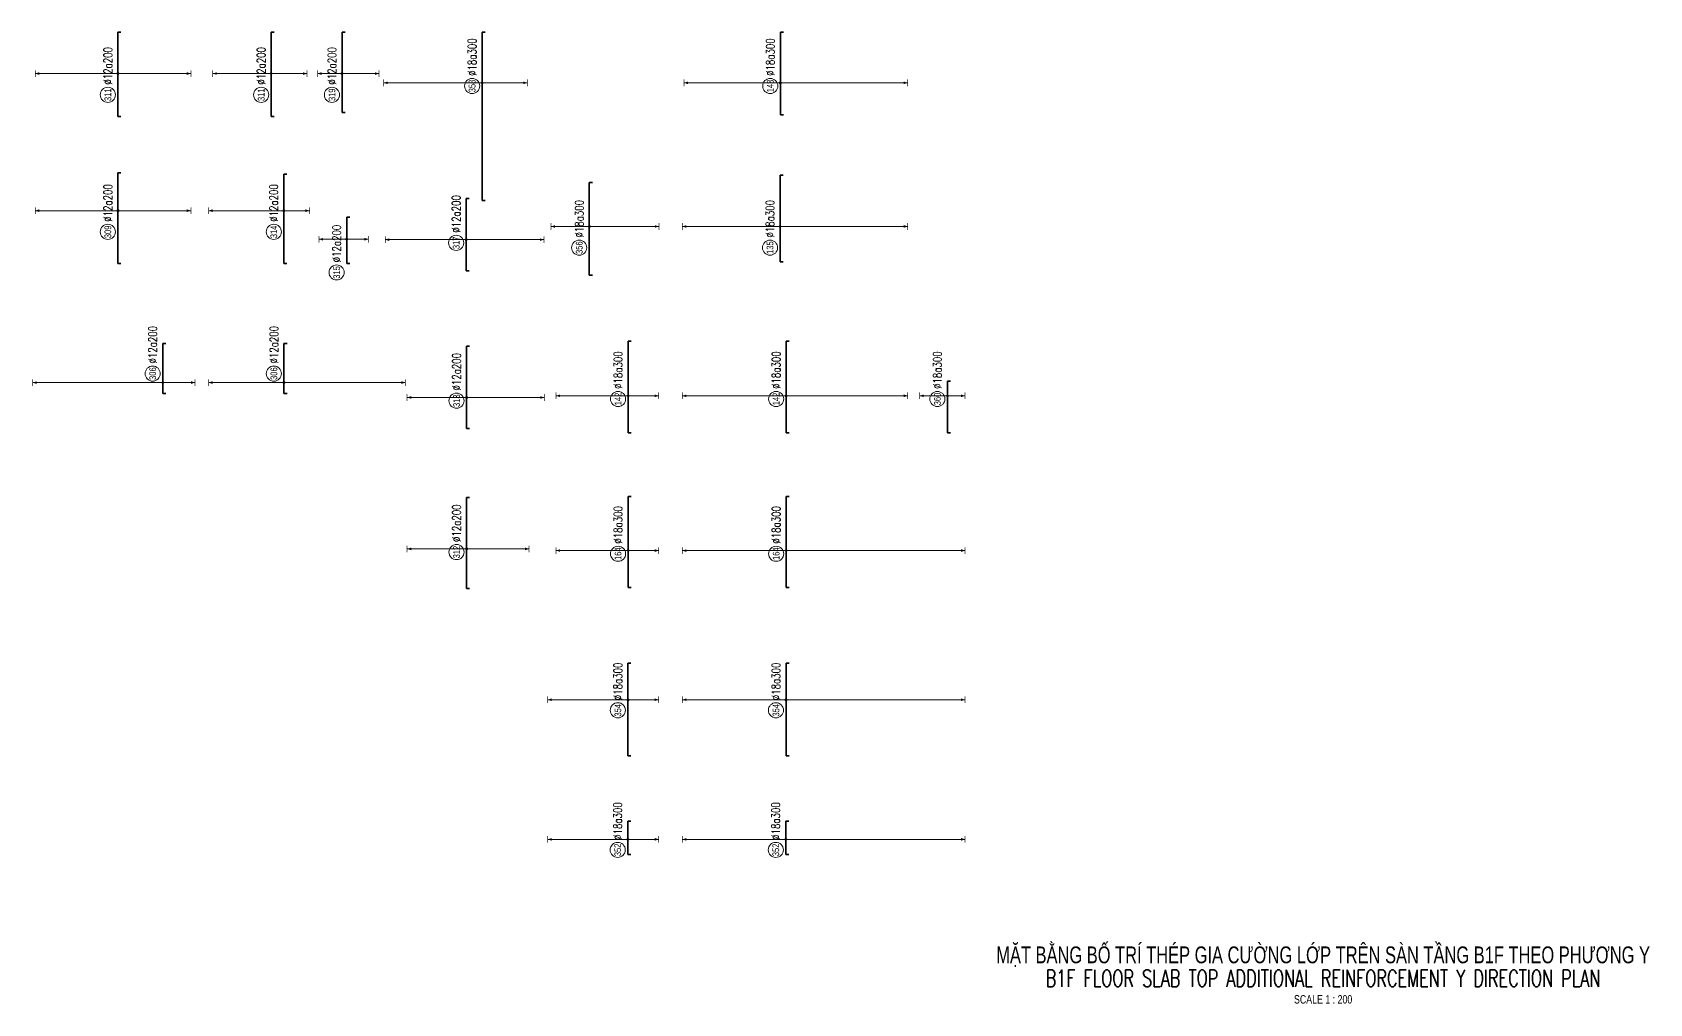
# Model space of a CAD drawing. Header units: millimetres. Extents: x -415354 to 592036, y -374841 to 139309.
# Drawn here: x 161480 to 257580, y -374841 to -317100 of the extents above; entities that cross this region are included whole.
import ezdxf
from ezdxf.enums import TextEntityAlignment as Align

# ---------------------------------------------------------------- set-up
doc = ezdxf.new("R2010")
doc.units = ezdxf.units.MM
doc.header["$MEASUREMENT"] = 0
for name, color, linetype, lineweight in [('NDC_S_ANNO', 7, 'Continuous', 20), ('NDC_S_DIM', 1, 'Continuous', 15), ('NDC_S_ENG TITLE', 3, 'Continuous', 20), ('NDC_S_REBAR', 4, 'Continuous', 35), ('NDC_S_TEXT SYMBOL', 7, 'Continuous', 20), ('NDC_S_VN TEXT', 7, 'Continuous', 20), ('NDC_S_VN TITLE', 6, 'Continuous', 35)]:
    doc.layers.add(name, color=color, linetype=linetype, lineweight=lineweight)
doc.styles.add('ARIAL', font='arial.ttf', dxfattribs={"width": 0.8})
doc.styles.add('NDC_ANNO', font='', dxfattribs={"width": 0.8})
doc.styles.add('NDC_EN TXT', font='romans.shx', dxfattribs={"width": 0.8})
doc.styles.add('NDC_VIE TXT', font='arial.ttf', dxfattribs={"width": 0.8})
doc.styles.get('NDC_ANNO').set_extended_font_data('Dotum')

# ---------------------------------------------------------------- blocks, each defined once
blk = doc.blocks.new('*U233')
h = blk.add_hatch(color=6)
edge = h.paths.add_edge_path()
edge.add_arc((2.44, 0), 0.3, 0, 360)
at = {"layer": 'NDC_S_DIM', "color": 8}
for q in [(2.44, 38.65), (2.44, -9.6)]:
    blk.add_line((2.44, 0), q, dxfattribs=at)
for points in [[(1.44, 38.65, 0.2, 0.2, 0), (3.44, 38.65, 0, 0, 0)], [(1.44, -9.6, 0.2, 0.2, 0), (3.44, -9.6, 0, 0, 0)]]:
    blk.add_lwpolyline(points, format="xyseb", dxfattribs=at)
at = {"layer": 'NDC_S_DIM'}
blk.add_circle((5.1, 3), 2.25, dxfattribs=at)
at = {"layer": 'NDC_S_DIM', "color": 6}
blk.add_circle((2.44, 0), 0.3, dxfattribs=at)
at = {"layer": 'NDC_S_DIM', "color": 8}
for points in [[(2.04, 37.45), (2.44, 38.65), (2.84, 37.45)], [(2.04, -8.4), (2.44, -9.6), (2.84, -8.4)]]:
    blk.add_solid(points, dxfattribs=at)
at = {"layer": 'NDC_S_REBAR'}
for p, q in [((0, 0), (-0.81, 0)), ((-0.81, 0), (-0.81, -0.9)), ((0, 0), (14.04, 0)), ((14.04, 0), (14.04, -0.9)), ((-0.81, -0.9), (-0.81, -0.9)), ((14.04, -0.9), (14.04, -0.9))]:
    blk.add_line(p, q, dxfattribs=at)
at = {"layer": 'NDC_S_VN TEXT', "style": 'ARIAL', "width": 0.8}
blk.add_attdef('KHT', text='', height=2, dxfattribs=at).set_placement((5.1, 3), align=Align.MIDDLE_CENTER)
at = {"layer": 'NDC_S_VN TEXT', "color": 3, "style": 'NDC_EN TXT', "width": 0.75}
blk.add_attdef('DKT', (8.1, 1.75), '', height=2.5, dxfattribs=at)
blk = doc.blocks.new('*U229')
h = blk.add_hatch(color=6)
edge = h.paths.add_edge_path()
edge.add_arc((-2.99, 0), 0.3, 0, 360)
at = {"layer": 'NDC_S_DIM', "color": 8}
for q in [(-2.99, 24.59), (-2.99, -21.66)]:
    blk.add_line((-2.99, 0), q, dxfattribs=at)
for points in [[(-3.99, 24.59, 0.2, 0.2, 0), (-1.99, 24.59, 0, 0, 0)], [(-3.99, -21.66, 0.2, 0.2, 0), (-1.99, -21.66, 0, 0, 0)]]:
    blk.add_lwpolyline(points, format="xyseb", dxfattribs=at)
at = {"layer": 'NDC_S_DIM'}
blk.add_circle((-9.29, 3), 2.25, dxfattribs=at)
at = {"layer": 'NDC_S_DIM', "color": 6}
blk.add_circle((-2.99, 0), 0.3, dxfattribs=at)
at = {"layer": 'NDC_S_DIM', "color": 8}
for points in [[(-3.39, 23.39), (-2.99, 24.59), (-2.59, 23.39)], [(-3.39, -20.46), (-2.99, -21.66), (-2.59, -20.46)]]:
    blk.add_solid(points, dxfattribs=at)
at = {"layer": 'NDC_S_REBAR'}
for p, q in [((0, 0), (-18.73, 0)), ((-18.73, 0), (-18.73, -0.9)), ((0, 0), (8.27, 0)), ((8.27, 0), (8.27, -0.9)), ((-18.73, -0.9), (-18.73, -0.9)), ((8.27, -0.9), (8.27, -0.9))]:
    blk.add_line(p, q, dxfattribs=at)
at = {"layer": 'NDC_S_VN TEXT', "style": 'ARIAL', "width": 0.8}
blk.add_attdef('KHT', text='', height=2, dxfattribs=at).set_placement((-9.29, 3), align=Align.MIDDLE_CENTER)
at = {"layer": 'NDC_S_VN TEXT', "color": 3, "style": 'NDC_EN TXT', "width": 0.75}
blk.add_attdef('DKT', (-6.29, 1.75), '', height=2.5, dxfattribs=at)
blk = doc.blocks.new('*U237')
h = blk.add_hatch(color=6)
edge = h.paths.add_edge_path()
edge.add_arc((2.44, 0), 0.3, 0, 360)
at = {"layer": 'NDC_S_DIM', "color": 8}
for q in [(2.44, 22.41), (2.44, -36.09)]:
    blk.add_line((2.44, 0), q, dxfattribs=at)
for points in [[(1.44, 22.41, 0.2, 0.2, 0), (3.44, 22.41, 0, 0, 0)], [(1.44, -36.09, 0.2, 0.2, 0), (3.44, -36.09, 0, 0, 0)]]:
    blk.add_lwpolyline(points, format="xyseb", dxfattribs=at)
at = {"layer": 'NDC_S_DIM'}
blk.add_circle((5.1, 3), 2.25, dxfattribs=at)
at = {"layer": 'NDC_S_DIM', "color": 6}
blk.add_circle((2.44, 0), 0.3, dxfattribs=at)
at = {"layer": 'NDC_S_DIM', "color": 8}
for points in [[(2.04, 21.21), (2.44, 22.41), (2.84, 21.21)], [(2.04, -34.89), (2.44, -36.09), (2.84, -34.89)]]:
    blk.add_solid(points, dxfattribs=at)
at = {"layer": 'NDC_S_REBAR'}
for p, q in [((0, 0), (-0.81, 0)), ((-0.81, 0), (-0.81, -0.9)), ((0, 0), (14.04, 0)), ((14.04, 0), (14.04, -0.9)), ((-0.81, -0.9), (-0.81, -0.9)), ((14.04, -0.9), (14.04, -0.9))]:
    blk.add_line(p, q, dxfattribs=at)
at = {"layer": 'NDC_S_VN TEXT', "style": 'ARIAL', "width": 0.8}
blk.add_attdef('KHT', text='', height=2, dxfattribs=at).set_placement((5.1, 3), align=Align.MIDDLE_CENTER)
at = {"layer": 'NDC_S_VN TEXT', "color": 3, "style": 'NDC_EN TXT', "width": 0.75}
blk.add_attdef('DKT', (8.1, 1.75), '', height=2.5, dxfattribs=at)
blk = doc.blocks.new('*U271')
h = blk.add_hatch(color=6)
edge = h.paths.add_edge_path()
edge.add_arc((-2.99, 0), 0.3, 0, 360)
at = {"layer": 'NDC_S_DIM', "color": 8}
for q in [(-2.99, 22.38), (-2.99, -7.62)]:
    blk.add_line((-2.99, 0), q, dxfattribs=at)
for points in [[(-3.99, 22.38, 0.2, 0.2, 0), (-1.99, 22.38, 0, 0, 0)], [(-3.99, -7.62, 0.2, 0.2, 0), (-1.99, -7.62, 0, 0, 0)]]:
    blk.add_lwpolyline(points, format="xyseb", dxfattribs=at)
at = {"layer": 'NDC_S_DIM'}
blk.add_circle((-9.29, 3), 2.25, dxfattribs=at)
at = {"layer": 'NDC_S_DIM', "color": 6}
blk.add_circle((-2.99, 0), 0.3, dxfattribs=at)
at = {"layer": 'NDC_S_DIM', "color": 8}
for points in [[(-3.39, 21.18), (-2.99, 22.38), (-2.59, 21.18)], [(-3.39, -6.42), (-2.99, -7.62), (-2.59, -6.42)]]:
    blk.add_solid(points, dxfattribs=at)
at = {"layer": 'NDC_S_REBAR'}
for p, q in [((0, 0), (-18.73, 0)), ((-18.73, 0), (-18.73, -0.9)), ((0, 0), (7.87, 0)), ((7.87, 0), (7.87, -0.9)), ((-18.73, -0.9), (-18.73, -0.9)), ((7.87, -0.9), (7.87, -0.9))]:
    blk.add_line(p, q, dxfattribs=at)
at = {"layer": 'NDC_S_VN TEXT', "style": 'ARIAL', "width": 0.8}
blk.add_attdef('KHT', text='', height=2, dxfattribs=at).set_placement((-9.29, 3), align=Align.MIDDLE_CENTER)
at = {"layer": 'NDC_S_VN TEXT', "color": 3, "style": 'NDC_EN TXT', "width": 0.75}
blk.add_attdef('DKT', (-6.29, 1.75), '', height=2.5, dxfattribs=at)
blk = doc.blocks.new('*U269')
h = blk.add_hatch(color=6)
edge = h.paths.add_edge_path()
edge.add_arc((-2.99, 0), 0.3, 0, 360)
at = {"layer": 'NDC_S_DIM', "color": 8}
for q in [(-2.99, 29.31), (-2.99, -13.44)]:
    blk.add_line((-2.99, 0), q, dxfattribs=at)
for points in [[(-3.99, 29.31, 0.2, 0.2, 0), (-1.99, 29.31, 0, 0, 0)], [(-3.99, -13.44, 0.2, 0.2, 0), (-1.99, -13.44, 0, 0, 0)]]:
    blk.add_lwpolyline(points, format="xyseb", dxfattribs=at)
at = {"layer": 'NDC_S_DIM'}
blk.add_circle((-3.93, 3), 2.25, dxfattribs=at)
at = {"layer": 'NDC_S_DIM', "color": 6}
blk.add_circle((-2.99, 0), 0.3, dxfattribs=at)
at = {"layer": 'NDC_S_DIM', "color": 8}
for points in [[(-3.39, 28.11), (-2.99, 29.31), (-2.59, 28.11)], [(-3.39, -12.24), (-2.99, -13.44), (-2.59, -12.24)]]:
    blk.add_solid(points, dxfattribs=at)
at = {"layer": 'NDC_S_REBAR'}
for p, q in [((0, 0), (-37.94, 0)), ((-37.94, 0), (-37.94, -0.9)), ((0, 0), (12.02, 0)), ((12.02, 0), (12.02, -0.9)), ((-37.94, -0.9), (-37.94, -0.9)), ((12.02, -0.9), (12.02, -0.9))]:
    blk.add_line(p, q, dxfattribs=at)
at = {"layer": 'NDC_S_VN TEXT', "style": 'ARIAL', "width": 0.8}
blk.add_attdef('KHT', text='', height=2, dxfattribs=at).set_placement((-3.93, 3), align=Align.MIDDLE_CENTER)
at = {"layer": 'NDC_S_VN TEXT', "color": 3, "style": 'NDC_EN TXT', "width": 0.75}
blk.add_attdef('DKT', (-0.93, 1.75), '', height=2.5, dxfattribs=at)
blk = doc.blocks.new('*U273')
h = blk.add_hatch(color=6)
edge = h.paths.add_edge_path()
edge.add_arc((-2.99, 0), 0.3, 0, 360)
at = {"layer": 'NDC_S_DIM', "color": 8}
for q in [(-2.99, 11.38), (-2.99, -20.67)]:
    blk.add_line((-2.99, 0), q, dxfattribs=at)
for points in [[(-3.99, 11.38, 0.2, 0.2, 0), (-1.99, 11.38, 0, 0, 0)], [(-3.99, -20.67, 0.2, 0.2, 0), (-1.99, -20.67, 0, 0, 0)]]:
    blk.add_lwpolyline(points, format="xyseb", dxfattribs=at)
at = {"layer": 'NDC_S_DIM'}
blk.add_circle((-9.29, 3), 2.25, dxfattribs=at)
at = {"layer": 'NDC_S_DIM', "color": 6}
blk.add_circle((-2.99, 0), 0.3, dxfattribs=at)
at = {"layer": 'NDC_S_DIM', "color": 8}
for points in [[(-3.39, 10.18), (-2.99, 11.38), (-2.59, 10.18)], [(-3.39, -19.47), (-2.99, -20.67), (-2.59, -19.47)]]:
    blk.add_solid(points, dxfattribs=at)
at = {"layer": 'NDC_S_REBAR'}
for p, q in [((0, 0), (-17.43, 0)), ((-17.43, 0), (-17.43, -0.9)), ((0, 0), (10.09, 0)), ((10.09, 0), (10.09, -0.9)), ((-17.43, -0.9), (-17.43, -0.9)), ((10.09, -0.9), (10.09, -0.9))]:
    blk.add_line(p, q, dxfattribs=at)
at = {"layer": 'NDC_S_VN TEXT', "style": 'ARIAL', "width": 0.8}
blk.add_attdef('KHT', text='', height=2, dxfattribs=at).set_placement((-9.29, 3), align=Align.MIDDLE_CENTER)
at = {"layer": 'NDC_S_VN TEXT', "color": 3, "style": 'NDC_EN TXT', "width": 0.75}
blk.add_attdef('DKT', (-6.29, 1.75), '', height=2.5, dxfattribs=at)
blk = doc.blocks.new('*U276')
h = blk.add_hatch(color=6)
edge = h.paths.add_edge_path()
edge.add_arc((-2.99, 0), 0.3, 0, 360)
at = {"layer": 'NDC_S_DIM', "color": 8}
for q in [(-2.99, 30.88), (-2.99, -53.12)]:
    blk.add_line((-2.99, 0), q, dxfattribs=at)
for points in [[(-3.99, 30.88, 0.2, 0.2, 0), (-1.99, 30.88, 0, 0, 0)], [(-3.99, -53.12, 0.2, 0.2, 0), (-1.99, -53.12, 0, 0, 0)]]:
    blk.add_lwpolyline(points, format="xyseb", dxfattribs=at)
at = {"layer": 'NDC_S_DIM'}
blk.add_circle((-3.94, 3), 2.25, dxfattribs=at)
at = {"layer": 'NDC_S_DIM', "color": 6}
blk.add_circle((-2.99, 0), 0.3, dxfattribs=at)
at = {"layer": 'NDC_S_DIM', "color": 8}
for points in [[(-3.39, 29.68), (-2.99, 30.88), (-2.59, 29.68)], [(-3.39, -51.92), (-2.99, -53.12), (-2.59, -51.92)]]:
    blk.add_solid(points, dxfattribs=at)
at = {"layer": 'NDC_S_REBAR'}
for p, q in [((0, 0), (-13.96, 0)), ((-13.96, 0), (-13.96, -0.9)), ((0, 0), (13.04, 0)), ((13.04, 0), (13.04, -0.9)), ((-13.96, -0.9), (-13.96, -0.9)), ((13.04, -0.9), (13.04, -0.9))]:
    blk.add_line(p, q, dxfattribs=at)
at = {"layer": 'NDC_S_VN TEXT', "style": 'ARIAL', "width": 0.8}
blk.add_attdef('KHT', text='', height=2, dxfattribs=at).set_placement((-3.94, 3), align=Align.MIDDLE_CENTER)
at = {"layer": 'NDC_S_VN TEXT', "color": 3, "style": 'NDC_EN TXT', "width": 0.75}
blk.add_attdef('DKT', (-0.94, 1.75), '', height=2.5, dxfattribs=at)
blk = doc.blocks.new('*U277')
h = blk.add_hatch(color=6)
edge = h.paths.add_edge_path()
edge.add_arc((-2.99, 0), 0.3, 0, 360)
at = {"layer": 'NDC_S_DIM', "color": 8}
for q in [(-2.99, 17.68), (-2.99, -18.57)]:
    blk.add_line((-2.99, 0), q, dxfattribs=at)
for points in [[(-3.99, 17.68, 0.2, 0.2, 0), (-1.99, 17.68, 0, 0, 0)], [(-3.99, -18.57, 0.2, 0.2, 0), (-1.99, -18.57, 0, 0, 0)]]:
    blk.add_lwpolyline(points, format="xyseb", dxfattribs=at)
at = {"layer": 'NDC_S_DIM'}
blk.add_circle((-3.94, 3), 2.25, dxfattribs=at)
at = {"layer": 'NDC_S_DIM', "color": 6}
blk.add_circle((-2.99, 0), 0.3, dxfattribs=at)
at = {"layer": 'NDC_S_DIM', "color": 8}
for points in [[(-3.39, 16.48), (-2.99, 17.68), (-2.59, 16.48)], [(-3.39, -17.37), (-2.99, -18.57), (-2.59, -17.37)]]:
    blk.add_solid(points, dxfattribs=at)
at = {"layer": 'NDC_S_REBAR'}
for p, q in [((0, 0), (-14.81, 0)), ((-14.81, 0), (-14.81, -0.9)), ((0, 0), (12.29, 0)), ((12.29, 0), (12.29, -0.9)), ((-14.81, -0.9), (-14.81, -0.9)), ((12.29, -0.9), (12.29, -0.9))]:
    blk.add_line(p, q, dxfattribs=at)
at = {"layer": 'NDC_S_VN TEXT', "style": 'ARIAL', "width": 0.8}
blk.add_attdef('KHT', text='', height=2, dxfattribs=at).set_placement((-3.94, 3), align=Align.MIDDLE_CENTER)
at = {"layer": 'NDC_S_VN TEXT', "color": 3, "style": 'NDC_EN TXT', "width": 0.75}
blk.add_attdef('DKT', (-0.94, 1.75), '', height=2.5, dxfattribs=at)
blk = doc.blocks.new('*U278')
h = blk.add_hatch(color=6)
edge = h.paths.add_edge_path()
edge.add_arc((-2.99, 0), 0.3, 0, 360)
at = {"layer": 'NDC_S_DIM', "color": 8}
for q in [(-2.99, 30.82), (-2.99, -53.18)]:
    blk.add_line((-2.99, 0), q, dxfattribs=at)
for points in [[(-3.99, 30.82, 0.2, 0.2, 0), (-1.99, 30.82, 0, 0, 0)], [(-3.99, -53.18, 0.2, 0.2, 0), (-1.99, -53.18, 0, 0, 0)]]:
    blk.add_lwpolyline(points, format="xyseb", dxfattribs=at)
at = {"layer": 'NDC_S_DIM'}
blk.add_circle((-6.13, 3), 2.25, dxfattribs=at)
at = {"layer": 'NDC_S_DIM', "color": 6}
blk.add_circle((-2.99, 0), 0.3, dxfattribs=at)
at = {"layer": 'NDC_S_DIM', "color": 8}
for points in [[(-3.39, 29.62), (-2.99, 30.82), (-2.59, 29.62)], [(-3.39, -51.98), (-2.99, -53.18), (-2.59, -51.98)]]:
    blk.add_solid(points, dxfattribs=at)
at = {"layer": 'NDC_S_REBAR'}
for p, q in [((0, 0), (-19.63, 0)), ((-19.63, 0), (-19.63, -0.9)), ((0, 0), (7.87, 0)), ((7.87, 0), (7.87, -0.9)), ((-19.63, -0.9), (-19.63, -0.9)), ((7.87, -0.9), (7.87, -0.9))]:
    blk.add_line(p, q, dxfattribs=at)
at = {"layer": 'NDC_S_VN TEXT', "style": 'ARIAL', "width": 0.8}
blk.add_attdef('KHT', text='', height=2, dxfattribs=at).set_placement((-6.13, 3), align=Align.MIDDLE_CENTER)
at = {"layer": 'NDC_S_VN TEXT', "color": 3, "style": 'NDC_EN TXT', "width": 0.75}
blk.add_attdef('DKT', (-3.13, 1.75), '', height=2.5, dxfattribs=at)
blk = doc.blocks.new('*U279')
h = blk.add_hatch(color=6)
edge = h.paths.add_edge_path()
edge.add_arc((-2.99, 0), 0.3, 0, 360)
at = {"layer": 'NDC_S_DIM', "color": 8}
for q in [(-2.99, 30.77), (-2.99, -53.23)]:
    blk.add_line((-2.99, 0), q, dxfattribs=at)
for points in [[(-3.99, 30.77, 0.2, 0.2, 0), (-1.99, 30.77, 0, 0, 0)], [(-3.99, -53.23, 0.2, 0.2, 0), (-1.99, -53.23, 0, 0, 0)]]:
    blk.add_lwpolyline(points, format="xyseb", dxfattribs=at)
at = {"layer": 'NDC_S_DIM'}
blk.add_circle((-6.13, 3), 2.25, dxfattribs=at)
at = {"layer": 'NDC_S_DIM', "color": 6}
blk.add_circle((-2.99, 0), 0.3, dxfattribs=at)
at = {"layer": 'NDC_S_DIM', "color": 8}
for points in [[(-3.39, 29.57), (-2.99, 30.77), (-2.59, 29.57)], [(-3.39, -52.03), (-2.99, -53.23), (-2.59, -52.03)]]:
    blk.add_solid(points, dxfattribs=at)
at = {"layer": 'NDC_S_REBAR'}
for p, q in [((0, 0), (-7.48, 0)), ((-7.48, 0), (-7.48, -0.9)), ((0, 0), (2.37, 0)), ((2.37, 0), (2.37, -0.9)), ((-7.48, -0.9), (-7.48, -0.9)), ((2.37, -0.9), (2.37, -0.9))]:
    blk.add_line(p, q, dxfattribs=at)
at = {"layer": 'NDC_S_VN TEXT', "style": 'ARIAL', "width": 0.8}
blk.add_attdef('KHT', text='', height=2, dxfattribs=at).set_placement((-6.13, 3), align=Align.MIDDLE_CENTER)
at = {"layer": 'NDC_S_VN TEXT', "color": 3, "style": 'NDC_EN TXT', "width": 0.75}
blk.add_attdef('DKT', (-3.13, 1.75), '', height=2.5, dxfattribs=at)
blk = doc.blocks.new('Drawing name_symbol')
at = {"layer": 'NDC_S_ENG TITLE', "style": 'NDC_EN TXT', "width": 0.8}
blk.add_attdef('SECTDET1', text='', height=5, dxfattribs=at).set_placement((0, 1.01), align=Align.CENTER)
at = {"layer": 'NDC_S_TEXT SYMBOL', "lineweight": 25, "style": 'NDC_ANNO', "width": 0.8}
blk.add_attdef('SSCALE', text='', height=2.5, dxfattribs=at).set_placement((0, -4), align=Align.CENTER)
at = {"layer": 'NDC_S_VN TITLE', "style": 'NDC_VIE TXT', "width": 0.8}
blk.add_attdef('SECTDET2', text='', height=5, dxfattribs=at).set_placement((0, 7.97), align=Align.CENTER)
blk = doc.blocks.new('*U649')
h = blk.add_hatch(color=6)
edge = h.paths.add_edge_path()
edge.add_arc((-2.99, 0), 0.3, 0, 360)
at = {"layer": 'NDC_S_DIM', "color": 8}
for q in [(-2.99, 28.63), (-2.99, -37.87)]:
    blk.add_line((-2.99, 0), q, dxfattribs=at)
for points in [[(-3.99, 28.63, 0.2, 0.2, 0), (-1.99, 28.63, 0, 0, 0)], [(-3.99, -37.87, 0.2, 0.2, 0), (-1.99, -37.87, 0, 0, 0)]]:
    blk.add_lwpolyline(points, format="xyseb", dxfattribs=at)
at = {"layer": 'NDC_S_DIM'}
blk.add_circle((-3.93, 3), 2.25, dxfattribs=at)
at = {"layer": 'NDC_S_DIM', "color": 6}
blk.add_circle((-2.99, 0), 0.3, dxfattribs=at)
at = {"layer": 'NDC_S_DIM', "color": 8}
for points in [[(-3.39, 27.43), (-2.99, 28.63), (-2.59, 27.43)], [(-3.39, -36.67), (-2.99, -37.87), (-2.59, -36.67)]]:
    blk.add_solid(points, dxfattribs=at)
at = {"layer": 'NDC_S_REBAR'}
for p, q in [((0, 0), (-12.48, 0)), ((-12.48, 0), (-12.48, -0.9)), ((0, 0), (12.02, 0)), ((12.02, 0), (12.02, -0.9)), ((-12.48, -0.9), (-12.48, -0.9)), ((12.02, -0.9), (12.02, -0.9))]:
    blk.add_line(p, q, dxfattribs=at)
at = {"layer": 'NDC_S_VN TEXT', "style": 'ARIAL', "width": 0.8}
blk.add_attdef('KHT', text='', height=2, dxfattribs=at).set_placement((-3.93, 3), align=Align.MIDDLE_CENTER)
at = {"layer": 'NDC_S_VN TEXT', "color": 3, "style": 'NDC_EN TXT', "width": 0.75}
blk.add_attdef('DKT', (-0.93, 1.75), '', height=2.5, dxfattribs=at)
blk = doc.blocks.new('*U650')
h = blk.add_hatch(color=6)
edge = h.paths.add_edge_path()
edge.add_arc((-2.99, 0), 0.3, 0, 360)
at = {"layer": 'NDC_S_DIM', "color": 8}
for q in [(-2.99, 29.07), (-2.99, -37.93)]:
    blk.add_line((-2.99, 0), q, dxfattribs=at)
for points in [[(-3.99, 29.07, 0.2, 0.2, 0), (-1.99, 29.07, 0, 0, 0)], [(-3.99, -37.93, 0.2, 0.2, 0), (-1.99, -37.93, 0, 0, 0)]]:
    blk.add_lwpolyline(points, format="xyseb", dxfattribs=at)
at = {"layer": 'NDC_S_DIM'}
blk.add_circle((-9.29, 3), 2.25, dxfattribs=at)
at = {"layer": 'NDC_S_DIM', "color": 6}
blk.add_circle((-2.99, 0), 0.3, dxfattribs=at)
at = {"layer": 'NDC_S_DIM', "color": 8}
for points in [[(-3.39, 27.87), (-2.99, 29.07), (-2.59, 27.87)], [(-3.39, -36.73), (-2.99, -37.93), (-2.59, -36.73)]]:
    blk.add_solid(points, dxfattribs=at)
at = {"layer": 'NDC_S_REBAR'}
for p, q in [((0, 0), (-13.54, 0)), ((-13.54, 0), (-13.54, -0.9)), ((0, 0), (12.21, 0)), ((12.21, 0), (12.21, -0.9)), ((-13.54, -0.9), (-13.54, -0.9)), ((12.21, -0.9), (12.21, -0.9))]:
    blk.add_line(p, q, dxfattribs=at)
at = {"layer": 'NDC_S_VN TEXT', "style": 'ARIAL', "width": 0.8}
blk.add_attdef('KHT', text='', height=2, dxfattribs=at).set_placement((-9.29, 3), align=Align.MIDDLE_CENTER)
at = {"layer": 'NDC_S_VN TEXT', "color": 3, "style": 'NDC_EN TXT', "width": 0.75}
blk.add_attdef('DKT', (-6.29, 1.75), '', height=2.5, dxfattribs=at)
blk = doc.blocks.new('*U802')
h = blk.add_hatch(color=6)
edge = h.paths.add_edge_path()
edge.add_arc((-2.99, 0), 0.3, 0, 360)
at = {"layer": 'NDC_S_DIM', "color": 8}
for q in [(-2.99, 21.42), (-2.99, -9.08)]:
    blk.add_line((-2.99, 0), q, dxfattribs=at)
for points in [[(-3.99, 21.42, 0.2, 0.2, 0), (-1.99, 21.42, 0, 0, 0)], [(-3.99, -9.08, 0.2, 0.2, 0), (-1.99, -9.08, 0, 0, 0)]]:
    blk.add_lwpolyline(points, format="xyseb", dxfattribs=at)
at = {"layer": 'NDC_S_DIM'}
blk.add_circle((-3.94, 3), 2.25, dxfattribs=at)
at = {"layer": 'NDC_S_DIM', "color": 6}
blk.add_circle((-2.99, 0), 0.3, dxfattribs=at)
at = {"layer": 'NDC_S_DIM', "color": 8}
for points in [[(-3.39, 20.22), (-2.99, 21.42), (-2.59, 20.22)], [(-3.39, -7.88), (-2.99, -9.08), (-2.59, -7.88)]]:
    blk.add_solid(points, dxfattribs=at)
at = {"layer": 'NDC_S_REBAR'}
for p, q in [((0, 0), (-13.96, 0)), ((-13.96, 0), (-13.96, -0.9)), ((0, 0), (13.04, 0)), ((13.04, 0), (13.04, -0.9)), ((-13.96, -0.9), (-13.96, -0.9)), ((13.04, -0.9), (13.04, -0.9))]:
    blk.add_line(p, q, dxfattribs=at)
at = {"layer": 'NDC_S_VN TEXT', "style": 'ARIAL', "width": 0.8}
blk.add_attdef('KHT', text='', height=2, dxfattribs=at).set_placement((-3.94, 3), align=Align.MIDDLE_CENTER)
at = {"layer": 'NDC_S_VN TEXT', "color": 3, "style": 'NDC_EN TXT', "width": 0.75}
blk.add_attdef('DKT', (-0.94, 1.75), '', height=2.5, dxfattribs=at)
blk = doc.blocks.new('*U801')
h = blk.add_hatch(color=6)
edge = h.paths.add_edge_path()
edge.add_arc((-2.99, 0), 0.3, 0, 360)
at = {"layer": 'NDC_S_DIM', "color": 8}
for q in [(-2.99, 23.86), (-2.99, -9.14)]:
    blk.add_line((-2.99, 0), q, dxfattribs=at)
for points in [[(-3.99, 23.86, 0.2, 0.2, 0), (-1.99, 23.86, 0, 0, 0)], [(-3.99, -9.14, 0.2, 0.2, 0), (-1.99, -9.14, 0, 0, 0)]]:
    blk.add_lwpolyline(points, format="xyseb", dxfattribs=at)
at = {"layer": 'NDC_S_DIM'}
blk.add_circle((-6.13, 3), 2.25, dxfattribs=at)
at = {"layer": 'NDC_S_DIM', "color": 6}
blk.add_circle((-2.99, 0), 0.3, dxfattribs=at)
at = {"layer": 'NDC_S_DIM', "color": 8}
for points in [[(-3.39, 22.66), (-2.99, 23.86), (-2.59, 22.66)], [(-3.39, -7.94), (-2.99, -9.14), (-2.59, -7.94)]]:
    blk.add_solid(points, dxfattribs=at)
at = {"layer": 'NDC_S_REBAR'}
for p, q in [((0, 0), (-19.63, 0)), ((-19.63, 0), (-19.63, -0.9)), ((0, 0), (7.87, 0)), ((7.87, 0), (7.87, -0.9)), ((-19.63, -0.9), (-19.63, -0.9)), ((7.87, -0.9), (7.87, -0.9))]:
    blk.add_line(p, q, dxfattribs=at)
at = {"layer": 'NDC_S_VN TEXT', "style": 'ARIAL', "width": 0.8}
blk.add_attdef('KHT', text='', height=2, dxfattribs=at).set_placement((-6.13, 3), align=Align.MIDDLE_CENTER)
at = {"layer": 'NDC_S_VN TEXT', "color": 3, "style": 'NDC_EN TXT', "width": 0.75}
blk.add_attdef('DKT', (-3.13, 1.75), '', height=2.5, dxfattribs=at)
blk = doc.blocks.new('*U800')
h = blk.add_hatch(color=6)
edge = h.paths.add_edge_path()
edge.add_arc((-2.99, 0), 0.3, 0, 360)
at = {"layer": 'NDC_S_DIM', "color": 8}
for q in [(-2.99, 23.81), (-2.99, -9.19)]:
    blk.add_line((-2.99, 0), q, dxfattribs=at)
for points in [[(-3.99, 23.81, 0.2, 0.2, 0), (-1.99, 23.81, 0, 0, 0)], [(-3.99, -9.19, 0.2, 0.2, 0), (-1.99, -9.19, 0, 0, 0)]]:
    blk.add_lwpolyline(points, format="xyseb", dxfattribs=at)
at = {"layer": 'NDC_S_DIM'}
blk.add_circle((-6.13, 3), 2.25, dxfattribs=at)
at = {"layer": 'NDC_S_DIM', "color": 6}
blk.add_circle((-2.99, 0), 0.3, dxfattribs=at)
at = {"layer": 'NDC_S_DIM', "color": 8}
for points in [[(-3.39, 22.61), (-2.99, 23.81), (-2.59, 22.61)], [(-3.39, -7.99), (-2.99, -9.19), (-2.59, -7.99)]]:
    blk.add_solid(points, dxfattribs=at)
at = {"layer": 'NDC_S_REBAR'}
for p, q in [((0, 0), (-7.48, 0)), ((-7.48, 0), (-7.48, -0.9)), ((0, 0), (2.37, 0)), ((2.37, 0), (2.37, -0.9)), ((-7.48, -0.9), (-7.48, -0.9)), ((2.37, -0.9), (2.37, -0.9))]:
    blk.add_line(p, q, dxfattribs=at)
at = {"layer": 'NDC_S_VN TEXT', "style": 'ARIAL', "width": 0.8}
blk.add_attdef('KHT', text='', height=2, dxfattribs=at).set_placement((-6.13, 3), align=Align.MIDDLE_CENTER)
at = {"layer": 'NDC_S_VN TEXT', "color": 3, "style": 'NDC_EN TXT', "width": 0.75}
blk.add_attdef('DKT', (-3.13, 1.75), '', height=2.5, dxfattribs=at)
blk = doc.blocks.new('*U804')
h = blk.add_hatch(color=6)
edge = h.paths.add_edge_path()
edge.add_arc((-2.99, 0), 0.3, 0, 360)
at = {"layer": 'NDC_S_DIM', "color": 8}
for q in [(-2.99, 30.88), (-2.99, -36.12)]:
    blk.add_line((-2.99, 0), q, dxfattribs=at)
for points in [[(-3.99, 30.88, 0.2, 0.2, 0), (-1.99, 30.88, 0, 0, 0)], [(-3.99, -36.12, 0.2, 0.2, 0), (-1.99, -36.12, 0, 0, 0)]]:
    blk.add_lwpolyline(points, format="xyseb", dxfattribs=at)
at = {"layer": 'NDC_S_DIM'}
blk.add_circle((-3.94, 3), 2.25, dxfattribs=at)
at = {"layer": 'NDC_S_DIM', "color": 6}
blk.add_circle((-2.99, 0), 0.3, dxfattribs=at)
at = {"layer": 'NDC_S_DIM', "color": 8}
for points in [[(-3.39, 29.68), (-2.99, 30.88), (-2.59, 29.68)], [(-3.39, -34.92), (-2.99, -36.12), (-2.59, -34.92)]]:
    blk.add_solid(points, dxfattribs=at)
at = {"layer": 'NDC_S_REBAR'}
for p, q in [((0, 0), (-13.96, 0)), ((-13.96, 0), (-13.96, -0.9)), ((0, 0), (13.29, 0)), ((13.29, 0), (13.29, -0.9)), ((-13.96, -0.9), (-13.96, -0.9)), ((13.29, -0.9), (13.29, -0.9))]:
    blk.add_line(p, q, dxfattribs=at)
at = {"layer": 'NDC_S_VN TEXT', "style": 'ARIAL', "width": 0.8}
blk.add_attdef('KHT', text='', height=2, dxfattribs=at).set_placement((-3.94, 3), align=Align.MIDDLE_CENTER)
at = {"layer": 'NDC_S_VN TEXT', "color": 3, "style": 'NDC_EN TXT', "width": 0.75}
blk.add_attdef('DKT', (-0.94, 1.75), '', height=2.5, dxfattribs=at)
blk = doc.blocks.new('*U803')
h = blk.add_hatch(color=6)
edge = h.paths.add_edge_path()
edge.add_arc((-2.99, 0), 0.3, 0, 360)
at = {"layer": 'NDC_S_DIM', "color": 8}
for q in [(-2.99, 21.42), (-2.99, -9.08)]:
    blk.add_line((-2.99, 0), q, dxfattribs=at)
for points in [[(-3.99, 21.42, 0.2, 0.2, 0), (-1.99, 21.42, 0, 0, 0)], [(-3.99, -9.08, 0.2, 0.2, 0), (-1.99, -9.08, 0, 0, 0)]]:
    blk.add_lwpolyline(points, format="xyseb", dxfattribs=at)
at = {"layer": 'NDC_S_DIM'}
blk.add_circle((-3.94, 3), 2.25, dxfattribs=at)
at = {"layer": 'NDC_S_DIM', "color": 6}
blk.add_circle((-2.99, 0), 0.3, dxfattribs=at)
at = {"layer": 'NDC_S_DIM', "color": 8}
for points in [[(-3.39, 20.22), (-2.99, 21.42), (-2.59, 20.22)], [(-3.39, -7.88), (-2.99, -9.08), (-2.59, -7.88)]]:
    blk.add_solid(points, dxfattribs=at)
at = {"layer": 'NDC_S_REBAR'}
for p, q in [((0, 0), (-13.96, 0)), ((-13.96, 0), (-13.96, -0.9)), ((0, 0), (13.29, 0)), ((13.29, 0), (13.29, -0.9)), ((-13.96, -0.9), (-13.96, -0.9)), ((13.29, -0.9), (13.29, -0.9))]:
    blk.add_line(p, q, dxfattribs=at)
at = {"layer": 'NDC_S_VN TEXT', "style": 'ARIAL', "width": 0.8}
blk.add_attdef('KHT', text='', height=2, dxfattribs=at).set_placement((-3.94, 3), align=Align.MIDDLE_CENTER)
at = {"layer": 'NDC_S_VN TEXT', "color": 3, "style": 'NDC_EN TXT', "width": 0.75}
blk.add_attdef('DKT', (-0.94, 1.75), '', height=2.5, dxfattribs=at)
blk = doc.blocks.new('*U805')
h = blk.add_hatch(color=6)
edge = h.paths.add_edge_path()
edge.add_arc((-2.99, 0), 0.3, 0, 360)
at = {"layer": 'NDC_S_DIM', "color": 8}
for q in [(-2.99, 8.28), (-2.99, -5.22)]:
    blk.add_line((-2.99, 0), q, dxfattribs=at)
for points in [[(-3.99, 8.28, 0.2, 0.2, 0), (-1.99, 8.28, 0, 0, 0)], [(-3.99, -5.22, 0.2, 0.2, 0), (-1.99, -5.22, 0, 0, 0)]]:
    blk.add_lwpolyline(points, format="xyseb", dxfattribs=at)
at = {"layer": 'NDC_S_DIM'}
blk.add_circle((-3.94, 3), 2.25, dxfattribs=at)
at = {"layer": 'NDC_S_DIM', "color": 6}
blk.add_circle((-2.99, 0), 0.3, dxfattribs=at)
at = {"layer": 'NDC_S_DIM', "color": 8}
for points in [[(-3.39, 7.08), (-2.99, 8.28), (-2.59, 7.08)], [(-3.39, -4.02), (-2.99, -5.22), (-2.59, -4.02)]]:
    blk.add_solid(points, dxfattribs=at)
at = {"layer": 'NDC_S_REBAR'}
for p, q in [((0, 0), (-13.96, 0)), ((-13.96, 0), (-13.96, -0.9)), ((0, 0), (1.39, 0)), ((1.39, 0), (1.39, -0.9)), ((-13.96, -0.9), (-13.96, -0.9)), ((1.39, -0.9), (1.39, -0.9))]:
    blk.add_line(p, q, dxfattribs=at)
at = {"layer": 'NDC_S_VN TEXT', "style": 'ARIAL', "width": 0.8}
blk.add_attdef('KHT', text='', height=2, dxfattribs=at).set_placement((-3.94, 3), align=Align.MIDDLE_CENTER)
at = {"layer": 'NDC_S_VN TEXT', "color": 3, "style": 'NDC_EN TXT', "width": 0.75}
blk.add_attdef('DKT', (-0.94, 1.75), '', height=2.5, dxfattribs=at)
blk = doc.blocks.new('*U812')
h = blk.add_hatch(color=6)
edge = h.paths.add_edge_path()
edge.add_arc((-2.99, 0), 0.3, 0, 360)
at = {"layer": 'NDC_S_DIM', "color": 8}
for q in [(-2.99, 17.68), (-2.99, -23.07)]:
    blk.add_line((-2.99, 0), q, dxfattribs=at)
for points in [[(-3.99, 17.68, 0.2, 0.2, 0), (-1.99, 17.68, 0, 0, 0)], [(-3.99, -23.07, 0.2, 0.2, 0), (-1.99, -23.07, 0, 0, 0)]]:
    blk.add_lwpolyline(points, format="xyseb", dxfattribs=at)
at = {"layer": 'NDC_S_DIM'}
blk.add_circle((-3.94, 3), 2.25, dxfattribs=at)
at = {"layer": 'NDC_S_DIM', "color": 6}
blk.add_circle((-2.99, 0), 0.3, dxfattribs=at)
at = {"layer": 'NDC_S_DIM', "color": 8}
for points in [[(-3.39, 16.48), (-2.99, 17.68), (-2.59, 16.48)], [(-3.39, -21.87), (-2.99, -23.07), (-2.59, -21.87)]]:
    blk.add_solid(points, dxfattribs=at)
at = {"layer": 'NDC_S_REBAR'}
for p, q in [((0, 0), (-12.21, 0)), ((-12.21, 0), (-12.21, -0.9)), ((0, 0), (12.29, 0)), ((12.29, 0), (12.29, -0.9)), ((-12.21, -0.9), (-12.21, -0.9)), ((12.29, -0.9), (12.29, -0.9))]:
    blk.add_line(p, q, dxfattribs=at)
at = {"layer": 'NDC_S_VN TEXT', "style": 'ARIAL', "width": 0.8}
blk.add_attdef('KHT', text='', height=2, dxfattribs=at).set_placement((-3.94, 3), align=Align.MIDDLE_CENTER)
at = {"layer": 'NDC_S_VN TEXT', "color": 3, "style": 'NDC_EN TXT', "width": 0.75}
blk.add_attdef('DKT', (-0.94, 1.75), '', height=2.5, dxfattribs=at)
blk = doc.blocks.new('*U813')
h = blk.add_hatch(color=6)
edge = h.paths.add_edge_path()
edge.add_arc((-2.99, 0), 0.3, 0, 360)
at = {"layer": 'NDC_S_DIM', "color": 8}
for q in [(-2.99, 24.07), (-2.99, -23.07)]:
    blk.add_line((-2.99, 0), q, dxfattribs=at)
for points in [[(-3.99, 24.07, 0.2, 0.2, 0), (-1.99, 24.07, 0, 0, 0)], [(-3.99, -23.07, 0.2, 0.2, 0), (-1.99, -23.07, 0, 0, 0)]]:
    blk.add_lwpolyline(points, format="xyseb", dxfattribs=at)
at = {"layer": 'NDC_S_DIM'}
blk.add_circle((-3.94, 3), 2.25, dxfattribs=at)
at = {"layer": 'NDC_S_DIM', "color": 6}
blk.add_circle((-2.99, 0), 0.3, dxfattribs=at)
at = {"layer": 'NDC_S_DIM', "color": 8}
for points in [[(-3.39, 22.87), (-2.99, 24.07), (-2.59, 22.87)], [(-3.39, -21.87), (-2.99, -23.07), (-2.59, -21.87)]]:
    blk.add_solid(points, dxfattribs=at)
at = {"layer": 'NDC_S_REBAR'}
for p, q in [((0, 0), (-12.21, 0)), ((-12.21, 0), (-12.21, -0.9)), ((0, 0), (9.23, 0)), ((9.23, 0), (9.23, -0.9)), ((-12.21, -0.9), (-12.21, -0.9)), ((9.23, -0.9), (9.23, -0.9))]:
    blk.add_line(p, q, dxfattribs=at)
at = {"layer": 'NDC_S_VN TEXT', "style": 'ARIAL', "width": 0.8}
blk.add_attdef('KHT', text='', height=2, dxfattribs=at).set_placement((-3.94, 3), align=Align.MIDDLE_CENTER)
at = {"layer": 'NDC_S_VN TEXT', "color": 3, "style": 'NDC_EN TXT', "width": 0.75}
blk.add_attdef('DKT', (-0.94, 1.75), '', height=2.5, dxfattribs=at)
blk = doc.blocks.new('*U814')
h = blk.add_hatch(color=6)
edge = h.paths.add_edge_path()
edge.add_arc((1.26, 0), 0.3, 0, 360)
at = {"layer": 'NDC_S_DIM', "color": 8}
for q in [(1.26, 8.21), (1.26, -6.45)]:
    blk.add_line((1.26, 0), q, dxfattribs=at)
for points in [[(0.26, 8.21, 0.2, 0.2, 0), (2.26, 8.21, 0, 0, 0)], [(0.26, -6.45, 0.2, 0.2, 0), (2.26, -6.45, 0, 0, 0)]]:
    blk.add_lwpolyline(points, format="xyseb", dxfattribs=at)
at = {"layer": 'NDC_S_DIM'}
blk.add_circle((-8.6, 3), 2.25, dxfattribs=at)
at = {"layer": 'NDC_S_DIM', "color": 6}
blk.add_circle((1.26, 0), 0.3, dxfattribs=at)
at = {"layer": 'NDC_S_DIM', "color": 8}
for points in [[(0.86, 7.01), (1.26, 8.21), (1.66, 7.01)], [(0.86, -5.25), (1.26, -6.45), (1.66, -5.25)]]:
    blk.add_solid(points, dxfattribs=at)
at = {"layer": 'NDC_S_REBAR'}
for p, q in [((0, 0), (-5.99, 0)), ((-5.99, 0), (-5.99, -0.9)), ((0, 0), (7.87, 0)), ((7.87, 0), (7.87, -0.9)), ((-5.99, -0.9), (-5.99, -0.9)), ((7.87, -0.9), (7.87, -0.9))]:
    blk.add_line(p, q, dxfattribs=at)
at = {"layer": 'NDC_S_VN TEXT', "style": 'ARIAL', "width": 0.8}
blk.add_attdef('KHT', text='', height=2, dxfattribs=at).set_placement((-8.6, 3), align=Align.MIDDLE_CENTER)
at = {"layer": 'NDC_S_VN TEXT', "color": 3, "style": 'NDC_EN TXT', "width": 0.75}
blk.add_attdef('DKT', (-5.6, 1.75), '', height=2.5, dxfattribs=at)
blk = doc.blocks.new('*U822')
h = blk.add_hatch(color=6)
edge = h.paths.add_edge_path()
edge.add_arc((-2.99, 0), 0.3, 0, 360)
at = {"layer": 'NDC_S_DIM', "color": 8}
for q in [(-2.99, 24.59), (-2.99, -21.66)]:
    blk.add_line((-2.99, 0), q, dxfattribs=at)
for points in [[(-3.99, 24.59, 0.2, 0.2, 0), (-1.99, 24.59, 0, 0, 0)], [(-3.99, -21.66, 0.2, 0.2, 0), (-1.99, -21.66, 0, 0, 0)]]:
    blk.add_lwpolyline(points, format="xyseb", dxfattribs=at)
at = {"layer": 'NDC_S_DIM'}
blk.add_circle((-9.29, 3), 2.25, dxfattribs=at)
at = {"layer": 'NDC_S_DIM', "color": 6}
blk.add_circle((-2.99, 0), 0.3, dxfattribs=at)
at = {"layer": 'NDC_S_DIM', "color": 8}
for points in [[(-3.39, 23.39), (-2.99, 24.59), (-2.59, 23.39)], [(-3.39, -20.46), (-2.99, -21.66), (-2.59, -20.46)]]:
    blk.add_solid(points, dxfattribs=at)
at = {"layer": 'NDC_S_REBAR'}
for p, q in [((0, 0), (-15.73, 0)), ((-15.73, 0), (-15.73, -0.9)), ((0, 0), (9.27, 0)), ((9.27, 0), (9.27, -0.9)), ((-15.73, -0.9), (-15.73, -0.9)), ((9.27, -0.9), (9.27, -0.9))]:
    blk.add_line(p, q, dxfattribs=at)
at = {"layer": 'NDC_S_VN TEXT', "style": 'ARIAL', "width": 0.8}
blk.add_attdef('KHT', text='', height=2, dxfattribs=at).set_placement((-9.29, 3), align=Align.MIDDLE_CENTER)
at = {"layer": 'NDC_S_VN TEXT', "color": 3, "style": 'NDC_EN TXT', "width": 0.75}
blk.add_attdef('DKT', (-6.29, 1.75), '', height=2.5, dxfattribs=at)
blk = doc.blocks.new('*U821')
h = blk.add_hatch(color=6)
edge = h.paths.add_edge_path()
edge.add_arc((-2.99, 0), 0.3, 0, 360)
at = {"layer": 'NDC_S_DIM', "color": 8}
for q in [(-2.99, 7.28), (-2.99, -10.97)]:
    blk.add_line((-2.99, 0), q, dxfattribs=at)
for points in [[(-3.99, 7.28, 0.2, 0.2, 0), (-1.99, 7.28, 0, 0, 0)], [(-3.99, -10.97, 0.2, 0.2, 0), (-1.99, -10.97, 0, 0, 0)]]:
    blk.add_lwpolyline(points, format="xyseb", dxfattribs=at)
at = {"layer": 'NDC_S_DIM'}
blk.add_circle((-9.29, 3), 2.25, dxfattribs=at)
at = {"layer": 'NDC_S_DIM', "color": 6}
blk.add_circle((-2.99, 0), 0.3, dxfattribs=at)
at = {"layer": 'NDC_S_DIM', "color": 8}
for points in [[(-3.39, 6.08), (-2.99, 7.28), (-2.59, 6.08)], [(-3.39, -9.77), (-2.99, -10.97), (-2.59, -9.77)]]:
    blk.add_solid(points, dxfattribs=at)
at = {"layer": 'NDC_S_REBAR'}
for p, q in [((0, 0), (-14.58, 0)), ((-14.58, 0), (-14.58, -0.9)), ((0, 0), (9.27, 0)), ((9.27, 0), (9.27, -0.9)), ((-14.58, -0.9), (-14.58, -0.9)), ((9.27, -0.9), (9.27, -0.9))]:
    blk.add_line(p, q, dxfattribs=at)
at = {"layer": 'NDC_S_VN TEXT', "style": 'ARIAL', "width": 0.8}
blk.add_attdef('KHT', text='', height=2, dxfattribs=at).set_placement((-9.29, 3), align=Align.MIDDLE_CENTER)
at = {"layer": 'NDC_S_VN TEXT', "color": 3, "style": 'NDC_EN TXT', "width": 0.75}
blk.add_attdef('DKT', (-6.29, 1.75), '', height=2.5, dxfattribs=at)
blk = doc.blocks.new('*U823')
h = blk.add_hatch(color=6)
edge = h.paths.add_edge_path()
edge.add_arc((-2.99, 0), 0.3, 0, 360)
at = {"layer": 'NDC_S_DIM', "color": 8}
for q in [(-2.99, 17.39), (-2.99, -10.61)]:
    blk.add_line((-2.99, 0), q, dxfattribs=at)
for points in [[(-3.99, 17.39, 0.2, 0.2, 0), (-1.99, 17.39, 0, 0, 0)], [(-3.99, -10.61, 0.2, 0.2, 0), (-1.99, -10.61, 0, 0, 0)]]:
    blk.add_lwpolyline(points, format="xyseb", dxfattribs=at)
at = {"layer": 'NDC_S_DIM'}
blk.add_circle((-9.29, 3), 2.25, dxfattribs=at)
at = {"layer": 'NDC_S_DIM', "color": 6}
blk.add_circle((-2.99, 0), 0.3, dxfattribs=at)
at = {"layer": 'NDC_S_DIM', "color": 8}
for points in [[(-3.39, 16.19), (-2.99, 17.39), (-2.59, 16.19)], [(-3.39, -9.41), (-2.99, -10.61), (-2.59, -9.41)]]:
    blk.add_solid(points, dxfattribs=at)
at = {"layer": 'NDC_S_REBAR'}
for p, q in [((0, 0), (-15.73, 0)), ((-15.73, 0), (-15.73, -0.9)), ((0, 0), (9.27, 0)), ((9.27, 0), (9.27, -0.9)), ((-15.73, -0.9), (-15.73, -0.9)), ((9.27, -0.9), (9.27, -0.9))]:
    blk.add_line(p, q, dxfattribs=at)
at = {"layer": 'NDC_S_VN TEXT', "style": 'ARIAL', "width": 0.8}
blk.add_attdef('KHT', text='', height=2, dxfattribs=at).set_placement((-9.29, 3), align=Align.MIDDLE_CENTER)
at = {"layer": 'NDC_S_VN TEXT', "color": 3, "style": 'NDC_EN TXT', "width": 0.75}
blk.add_attdef('DKT', (-6.29, 1.75), '', height=2.5, dxfattribs=at)

msp = doc.modelspace()

# ---------------------------------------------------------------- block references
at = {"xscale": 200, "yscale": 200, "zscale": 200, "rotation": 90}
for name, p, values in [('*U822', (166567.1, -318954), {'KHT': '311', 'DKT': '%%C12a200'}), ('*U823', (175677.6, -318954), {'KHT': '311', 'DKT': '%%C12a200'}), ('*U821', (179882.1, -318954), {'KHT': '319', 'DKT': '%%C12a200'}), ('*U269', (188211.9, -319503.9), {'KHT': '358', 'DKT': '%%C18a300'}), ('*U649', (205926, -319503.9), {'KHT': '143', 'DKT': '%%C18a300'}), ('*U229', (166567.1, -327104.4), {'KHT': '309', 'DKT': '%%C12a200'}), ('*U271', (176426.5, -327104.4), {'KHT': '314', 'DKT': '%%C12a200'}), ('*U650', (205913.4, -328042.5), {'KHT': '135', 'DKT': '%%C18a300'}), ('*U273', (194575.5, -328042.5), {'KHT': '356', 'DKT': '%%C18a300'}), ('*U813', (187263.1, -328826.1), {'KHT': '317', 'DKT': '%%C12a200'}), ('*U814', (180159.6, -329652.1), {'KHT': '315', 'DKT': '%%C12a200'}), ('*U233', (169229.3, -338408.3), {'KHT': '306', 'DKT': '%%C12a200'}), ('*U237', (176431.7, -338408.3), {'KHT': '306', 'DKT': '%%C12a200'}), ('*U812', (187285.5, -338208.3), {'KHT': '313', 'DKT': '%%C12a200'}), ('*U803', (196883.6, -338108.3), {'KHT': '142', 'DKT': '%%C18a300'}), ('*U804', (206276.6, -338108.3), {'KHT': '142', 'DKT': '%%C18a300'}), ('*U805', (215856.4, -338108.3), {'KHT': '360', 'DKT': '%%C18a300'}), ('*U277', (187285.5, -347208.3), {'KHT': '312', 'DKT': '%%C12a200'}), ('*U802', (196883.6, -347308.3), {'KHT': '164', 'DKT': '%%C18a300'}), ('*U276', (206276.6, -347308.3), {'KHT': '164', 'DKT': '%%C18a300'}), ('*U801', (196871.7, -356174.4), {'KHT': '354', 'DKT': '%%C18a300'}), ('*U278', (206264.7, -356174.4), {'KHT': '354', 'DKT': '%%C18a300'}), ('*U800', (196861.9, -364474.4), {'KHT': '352', 'DKT': '%%C18a300'}), ('*U279', (206254.9, -364474.4), {'KHT': '352', 'DKT': '%%C18a300'})]:
    msp.add_blockref(name, p, dxfattribs=at).add_auto_attribs(values)
at = {"layer": 'NDC_S_ANNO'}
ref = msp.add_blockref('Drawing name_symbol', (238178.4, -374033.9), dxfattribs=dict(at, xscale=200, yscale=200, zscale=200))
ref.add_attrib('SECTDET1', 'B1F FLOOR SLAB TOP ADDITIONAL REINFORCEMENT Y DIRECTION PLAN', dxfattribs={"layer": 'NDC_S_ENG TITLE', "height": 1000, "style": 'NDC_EN TXT', "width": 0.7}).set_placement((238178.4, -373831.6), align=Align.CENTER)
ref.add_attrib('SECTDET2', 'MẶT BẰNG BỐ TRÍ THÉP GIA CƯỜNG LỚP TRÊN SÀN TẦNG B1F THEO PHƯƠNG Y', dxfattribs={"layer": 'NDC_S_VN TITLE', "height": 1000, "style": 'NDC_VIE TXT', "width": 0.7}).set_placement((238178.4, -372439.7), align=Align.CENTER)
ref.add_attrib('SSCALE', 'SCALE 1 : 200', dxfattribs={"layer": 'NDC_S_TEXT SYMBOL', "lineweight": 25, "height": 500, "style": 'NDC_ANNO', "width": 0.8}).set_placement((238178.4, -374833.7), align=Align.CENTER)

doc.saveas('drawing.dxf')
